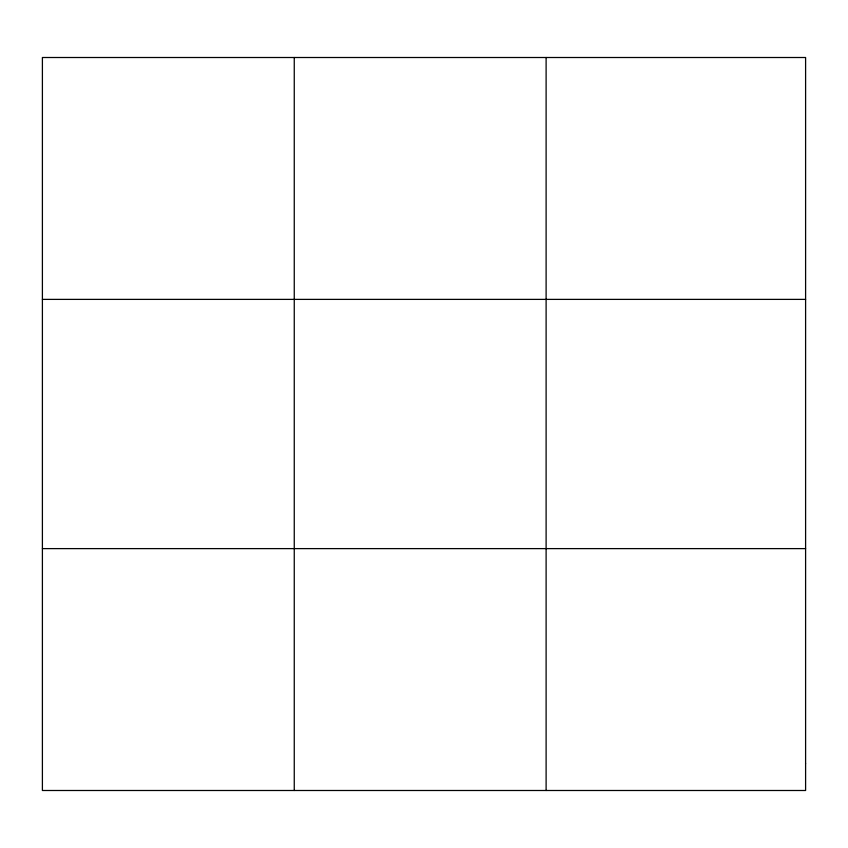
<?xml version="1.0" encoding="UTF-8"?>
<svg xmlns="http://www.w3.org/2000/svg" width="848" height="848" viewBox="0 0 848 848"><rect width="100%" height="100%" fill="white"/><g stroke="black" fill="none" stroke-linecap="round" stroke-linejoin="round"><path stroke-width="1.27" d="M294.256 790.495L294.256 57.505M546.112 790.495L546.112 57.505M42.4 299.386L805.6 299.386M42.4 548.614L805.6 548.614M805.6 763.624L805.6 790.495L42.4 790.495L42.4 57.505L805.6 57.505L805.6 763.624"/></g></svg>
